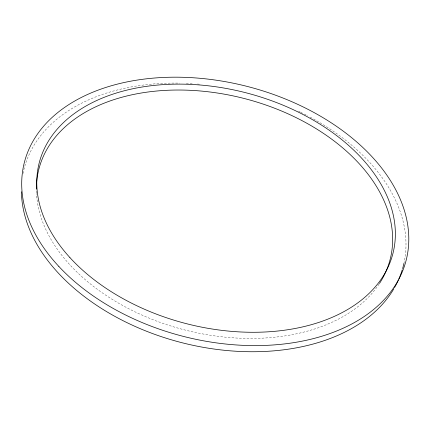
<?xml version="1.0" encoding="UTF-8"?>
<svg xmlns="http://www.w3.org/2000/svg" width="429" height="429" viewBox="0 0 429 429"><rect width="100%" height="100%" fill="white"/><g stroke="black" fill="none" stroke-linecap="round" stroke-linejoin="round"><path stroke-width="0.32" stroke-dasharray="2.15 1.61" d="M23.043 173.466A195.737 129.263 14.4 0 1 179.569 83.113M186.299 83.317A195.737 129.263 14.4 0 1 192.862 83.671M197.463 84.014A195.737 129.263 14.4 0 1 199.442 84.186M298.482 111.24A195.737 129.263 14.4 0 1 300.268 112.098M300.858 112.387A195.737 129.263 14.4 0 1 307.856 115.932M310.162 117.16A195.737 129.263 14.4 0 1 403.887 263.594M379.086 284.041A181.344 119.487 14.4 0 1 183.199 329.547A181.344 119.487 14.4 0 1 36.513 193.881M36.481 193.264A181.344 119.487 14.4 0 1 36.379 189.811"/><path stroke-width="0.64" d="M402.236 269.836A195.737 129.263 14.4 0 1 398.793 279.134M398.246 280.357A195.737 129.263 14.4 0 1 394.535 287.602M393.849 288.787A195.737 129.263 14.4 0 1 180.529 342.347A195.737 129.263 14.4 0 1 21.418 191.747M403.887 263.594A195.737 129.263 14.4 0 1 402.606 268.586M36.374 189.125A181.344 119.487 14.4 0 1 248.756 99.705A181.344 119.487 14.4 0 1 379.467 283.467M58.87 266.468A197.061 128.995 14.4 0 0 392.208 289.843A197.061 128.995 14.4 0 0 194.659 77.863A197.061 128.995 14.4 0 0 58.87 266.468M69.9 257.572A182.566 119.224 14.4 0 0 379.08 282.1A182.566 119.224 14.4 0 0 199.222 84.926A182.566 119.224 14.4 0 0 69.9 257.572"/></g></svg>
